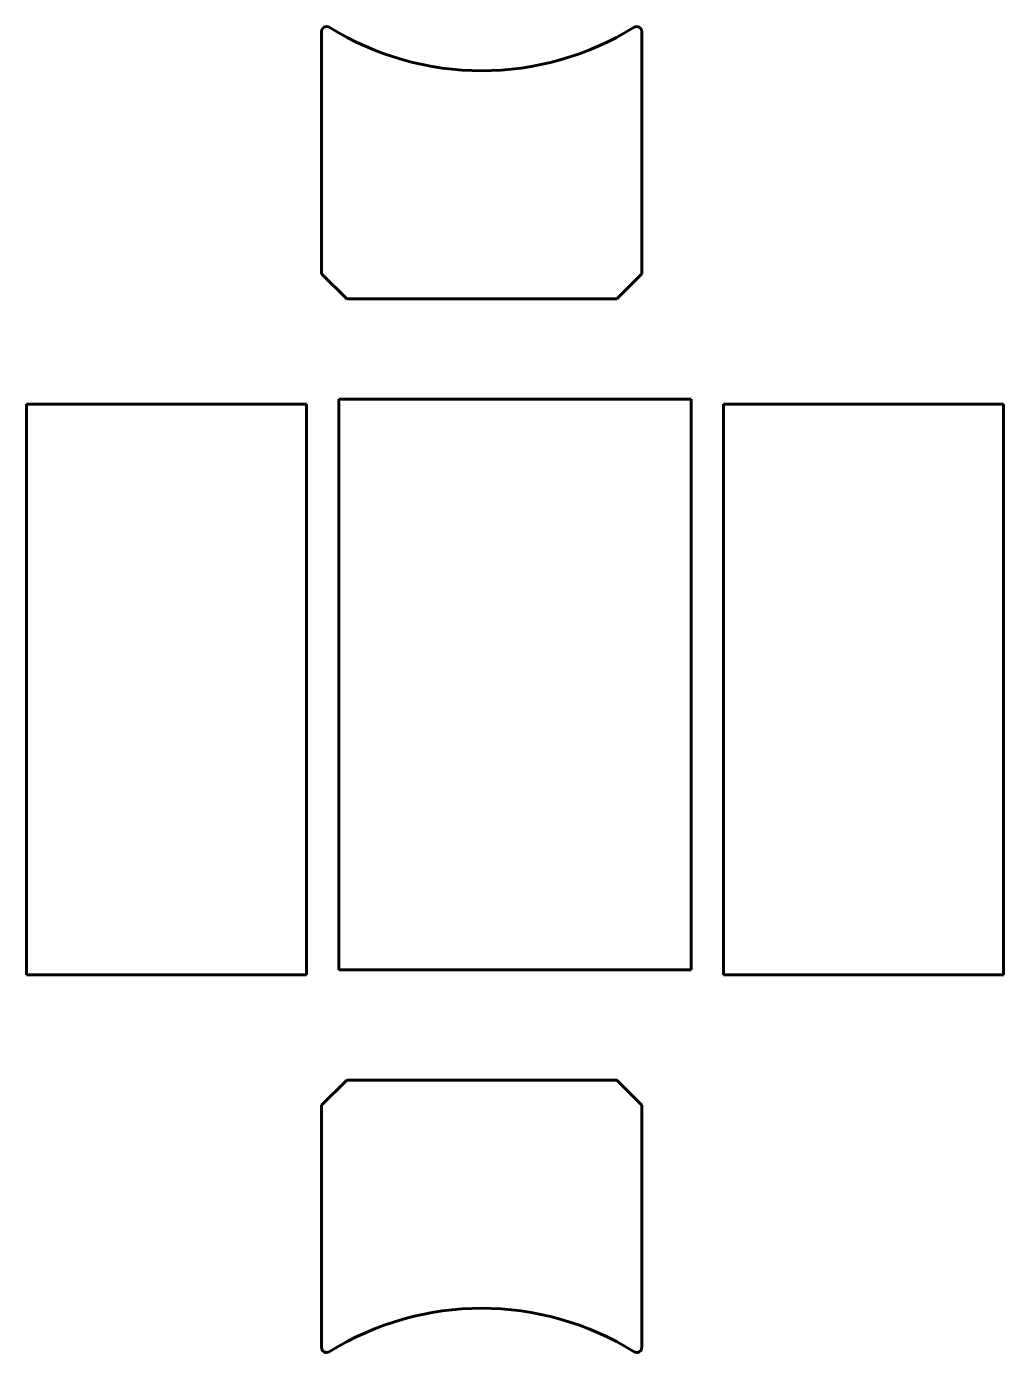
# Model space of a CAD drawing. Header units: millimetres. Extents: x -75 to 507, y -400 to 391.
import ezdxf

# ---------------------------------------------------------------- set-up
doc = ezdxf.new("R2010")
doc.units = ezdxf.units.MM
doc.linetypes.add('K5LT_BASIC', pattern=[0])

# ---------------------------------------------------------------- blocks, each defined once
blk = doc.blocks.new('U0')
at = {"color": 150, "linetype": 'K5LT_BASIC', "lineweight": 60}
for p, q in [((111, 168.41), (111, -171.59)), ((321, 168.41), (111, 168.41)), ((321, -171.59), (321, 168.41)), ((111, -171.59), (321, -171.59))]:
    blk.add_line(p, q, dxfattribs=at)
blk = doc.blocks.new('U1')
at = {"color": 150, "linetype": 'K5LT_BASIC', "lineweight": 60}
for p, q in [((-75.35, -174.59), (-75.35, 165.41)), ((-75.35, 165.41), (91.65, 165.41)), ((91.65, 165.41), (91.65, -174.59)), ((91.65, -174.59), (-75.35, -174.59))]:
    blk.add_line(p, q, dxfattribs=at)
blk = doc.blocks.new('U2')
at = {"color": 150, "linetype": 'K5LT_BASIC', "lineweight": 60}
for p, q in [((507.34, 165.41), (340.34, 165.41)), ((340.34, 165.41), (340.34, -174.59)), ((507.34, -174.59), (507.34, 165.41)), ((340.34, -174.59), (507.34, -174.59))]:
    blk.add_line(p, q, dxfattribs=at)

msp = doc.modelspace()

# ---------------------------------------------------------------- linework, layer by layer
at = {"color": 150, "linetype": 'K5LT_BASIC', "lineweight": 60}
for p, q in [((100.64, 387.6), (100.64, 243.25)), ((291.64, 243.25), (291.64, 387.6)), ((115.64, 228.25), (100.64, 243.25)), ((276.64, 228.25), (291.64, 243.25)), ((115.64, 228.25), (276.64, 228.25)), ((115.64, -237.42), (100.64, -252.42)), ((115.64, -237.42), (276.64, -237.42)), ((276.64, -237.42), (291.64, -252.42)), ((100.64, -396.78), (100.64, -252.42)), ((291.64, -252.42), (291.64, -396.78))]:
    msp.add_line(p, q, dxfattribs=at)
for centre, radius, start, end in [((103.64, 387.6), 3, 58.1926, 180), ((196.14, 536.75), 172.5, 238.1926, 301.8074), ((288.64, 387.6), 3, 0, 121.8074), ((196.14, -545.92), 172.5, 58.1926, 121.8074), ((103.64, -396.78), 3, 180, 301.8074), ((288.64, -396.78), 3, 238.1926, 0)]:
    msp.add_arc(centre, radius, start, end, dxfattribs=at)

# ---------------------------------------------------------------- block references
for name in ['U0', 'U1', 'U2']:
    msp.add_blockref(name, (0, 0))

doc.saveas('drawing.dxf')
